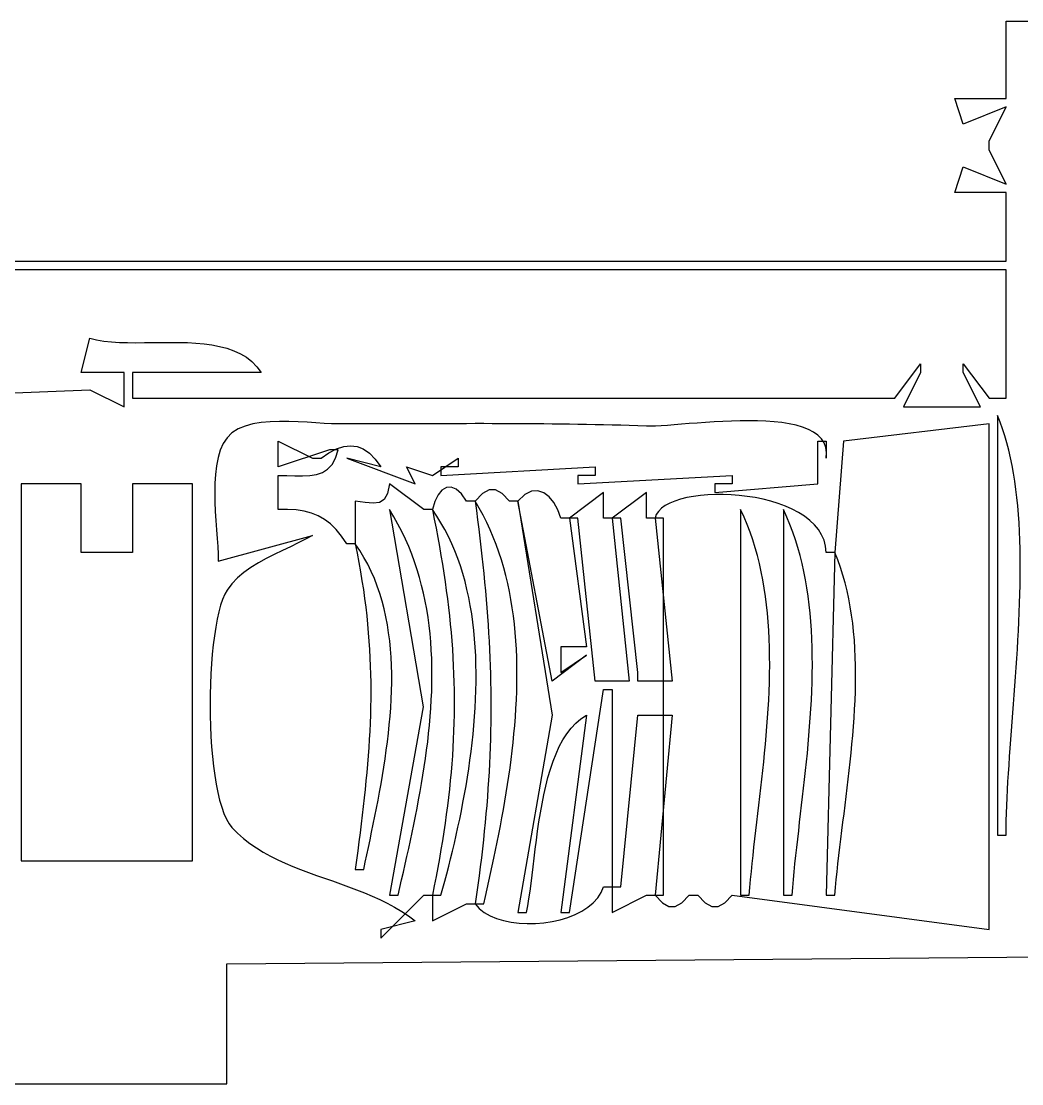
# Model space of a CAD drawing. Header units: metres. Extents: x 259 to 989, y 166 to 626.
# Drawn here: x 473 to 589.8, y 324 to 448 of the extents above; entities that cross this region are included whole.
import ezdxf

# ---------------------------------------------------------------- set-up
doc = ezdxf.new("R2010")
doc.units = ezdxf.units.M

msp = doc.modelspace()

# ---------------------------------------------------------------- linework, layer by layer
for p, q in [((588, 439), (588, 448)), ((588, 448), (615, 448)), ((583, 436), (582, 439)), ((582, 439), (588, 439)), ((588, 438), (583, 436)), ((586, 434), (588, 438)), ((586, 433), (586, 434)), ((588, 429), (586, 433)), ((582, 428), (583, 431)), ((583, 431), (588, 429)), ((588, 428), (582, 428)), ((588, 420), (588, 428)), ((454, 420), (588, 420)), ((588, 419), (393, 419)), ((588, 404), (588, 419)), ((480, 407), (481, 411)), ((481, 411), (481.8037, 410.8164)), ((481.8037, 410.8164), (482.653, 410.681)), ((482.653, 410.681), (483.5423, 410.587)), ((483.5423, 410.587), (484.4659, 410.5276)), ((484.4659, 410.5276), (485.4181, 410.4961)), ((485.4181, 410.4961), (486.3933, 410.4857)), ((486.3933, 410.4857), (487.3857, 410.4897)), ((487.3857, 410.4897), (488.3898, 410.5013)), ((488.3898, 410.5013), (489.3999, 410.5138)), ((489.3999, 410.5138), (490.4103, 410.5205)), ((490.4103, 410.5205), (491.4154, 410.5145)), ((491.4154, 410.5145), (492.4095, 410.4891)), ((492.4095, 410.4891), (493.3869, 410.4376)), ((493.3869, 410.4376), (494.342, 410.3532)), ((494.342, 410.3532), (495.2691, 410.2292)), ((495.2691, 410.2292), (496.1626, 410.0588)), ((496.1626, 410.0588), (497.0168, 409.8352)), ((497.0168, 409.8352), (497.8261, 409.5518)), ((497.8261, 409.5518), (498.5847, 409.2017)), ((498.5847, 409.2017), (499.2871, 408.7782)), ((499.2871, 408.7782), (499.9275, 408.2746)), ((499.9275, 408.2746), (500.5004, 407.6841)), ((575, 404), (578, 408)), ((578, 408), (578, 407)), ((583, 407), (583, 408)), ((583, 408), (586, 404)), ((485, 407), (480, 407)), ((485, 403), (485, 407)), ((501, 407), (486, 407)), ((486, 407), (486, 404)), ((500.5004, 407.6841), (501, 407)), ((578, 407), (576, 403)), ((585, 403), (583, 407)), ((456, 404), (481, 405)), ((481, 405), (485, 403)), ((486, 404), (575, 404)), ((576, 403), (585, 403)), ((586, 404), (588, 404)), ((587, 402), (587, 353)), ((587.3071, 401.2291), (587, 402)), ((499.1291, 400.7582), (498.3089, 400.4155)), ((500.0426, 401.0063), (499.1291, 400.7582)), ((501.0301, 401.172), (500.0426, 401.0063)), ((502.0717, 401.2679), (501.0301, 401.172)), ((503.1479, 401.3061), (502.0717, 401.2679)), ((504.239, 401.2991), (503.1479, 401.3061)), ((505.3254, 401.2592), (504.239, 401.2991)), ((506.3875, 401.1989), (505.3254, 401.2592)), ((507.4057, 401.1304), (506.3875, 401.1989)), ((508.3602, 401.0662), (507.4057, 401.1304)), ((509.2315, 401.0186), (508.3602, 401.0662)), ((510, 401), (509.2315, 401.0186)), ((510.9992, 401.0003), (510, 401)), ((511.9986, 401.0013), (510.9992, 401.0003)), ((512.9982, 401.003), (511.9986, 401.0013)), ((513.9978, 401.0053), (512.9982, 401.003)), ((514.9976, 401.0079), (513.9978, 401.0053)), ((515.9974, 401.0109), (514.9976, 401.0079)), ((516.9974, 401.0141), (515.9974, 401.0109)), ((517.9974, 401.0174), (516.9974, 401.0141)), ((518.9975, 401.0207), (517.9974, 401.0174)), ((519.9977, 401.024), (518.9975, 401.0207)), ((520.9979, 401.0271), (519.9977, 401.024)), ((521.9982, 401.0299), (520.9979, 401.0271)), ((522.9985, 401.0322), (521.9982, 401.0299)), ((523.9988, 401.0341), (522.9985, 401.0322)), ((524.9992, 401.0354), (523.9988, 401.0341)), ((525.9996, 401.0361), (524.9992, 401.0354)), ((527, 401.0359), (525.9996, 401.0361)), ((528.0004, 401.0348), (527, 401.0359)), ((529.0009, 401.0327), (528.0004, 401.0348)), ((530.0013, 401.0295), (529.0009, 401.0327)), ((531.0016, 401.0251), (530.0013, 401.0295)), ((532.002, 401.0194), (531.0016, 401.0251)), ((533.0023, 401.0123), (532.002, 401.0194)), ((534.0026, 401.0037), (533.0023, 401.0123)), ((535.0029, 400.9934), (534.0026, 401.0037)), ((536.003, 400.9815), (535.0029, 400.9934)), ((537.0031, 400.9677), (536.003, 400.9815)), ((538.0032, 400.952), (537.0031, 400.9677)), ((539.0031, 400.9343), (538.0032, 400.952)), ((540.003, 400.9145), (539.0031, 400.9343)), ((541.0028, 400.8925), (540.003, 400.9145)), ((542.0025, 400.8681), (541.0028, 400.8925)), ((543.002, 400.8413), (542.0025, 400.8681)), ((544.0015, 400.8119), (543.002, 400.8413)), ((545.0008, 400.78), (544.0015, 400.8119)), ((546, 400.7453), (545.0008, 400.78)), ((546.4877, 400.7408), (546, 400.7453)), ((547.0638, 400.7572), (546.4877, 400.7408)), ((547.7203, 400.7912), (547.0638, 400.7572)), ((548.4492, 400.8393), (547.7203, 400.7912)), ((549.2426, 400.8984), (548.4492, 400.8393)), ((550.0926, 400.965), (549.2426, 400.8984)), ((550.9912, 401.036), (550.0926, 400.965)), ((551.9305, 401.108), (550.9912, 401.036)), ((552.9026, 401.1777), (551.9305, 401.108)), ((553.8994, 401.2417), (552.9026, 401.1777)), ((554.9132, 401.2969), (553.8994, 401.2417)), ((555.9359, 401.3398), (554.9132, 401.2969)), ((556.9597, 401.3673), (555.9359, 401.3398)), ((557.9765, 401.3759), (556.9597, 401.3673)), ((558.9784, 401.3624), (557.9765, 401.3759)), ((559.9576, 401.3234), (558.9784, 401.3624)), ((560.9059, 401.2557), (559.9576, 401.3234)), ((561.8157, 401.156), (560.9059, 401.2557)), ((562.6788, 401.021), (561.8157, 401.156)), ((563.4873, 400.8473), (562.6788, 401.021)), ((564.2334, 400.6316), (563.4873, 400.8473)), ((564.909, 400.3707), (564.2334, 400.6316)), ((586, 401), (569, 399)), ((586, 342), (586, 401)), ((587.5918, 400.4354), (587.3071, 401.2291)), ((497.0277, 399.3966), (496.5862, 398.7192)), ((497.6019, 399.9657), (497.0277, 399.3966)), ((498.3089, 400.4155), (497.6019, 399.9657)), ((565.5063, 400.0613), (564.909, 400.3707)), ((566.0173, 399.7), (565.5063, 400.0613)), ((566.4341, 399.2835), (566.0173, 399.7)), ((566.7486, 398.8086), (566.4341, 399.2835)), ((587.8547, 399.6196), (587.5918, 400.4354)), ((588.0966, 398.7828), (587.8547, 399.6196)), ((496.5862, 398.7192), (496.2391, 397.9385)), ((503, 396), (503, 399)), ((503, 399), (507, 397)), ((508.9292, 397.6283), (509.8099, 398.0863)), ((509.8099, 398.0863), (510.6467, 398.3679)), ((510.6467, 398.3679), (511.4441, 398.4668)), ((511.4441, 398.4668), (512.2067, 398.3765)), ((512.2067, 398.3765), (512.939, 398.091)), ((512.939, 398.091), (513.6456, 397.6039)), ((566, 394), (566, 399)), ((566, 399), (567, 399)), ((566.9531, 398.2719), (566.7486, 398.8086)), ((567.0395, 397.6701), (566.9531, 398.2719)), ((567, 399), (567, 397)), ((569, 399), (568, 386)), ((588.318, 397.9258), (588.0966, 398.7828)), ((495.9767, 397.0691), (495.7897, 396.1253)), ((496.2391, 397.9385), (495.9767, 397.0691)), ((509, 398), (503, 396)), ((507, 397), (508, 397)), ((508, 397), (508.9292, 397.6283)), ((510, 398), (509, 398)), ((509.289, 396.261), (509.7012, 397.013)), ((509.7012, 397.013), (510, 398)), ((515, 396), (511, 397)), ((511, 397), (519, 394)), ((513.6456, 397.6039), (514.3311, 396.909)), ((514.3311, 396.909), (515, 396)), ((521, 395), (524, 397)), ((524, 397), (524, 396)), ((567, 397), (567.0395, 397.6701)), ((588.5198, 397.0495), (588.318, 397.9258)), ((588.7024, 396.1548), (588.5198, 397.0495)), ((495.7897, 396.1253), (495.6685, 395.1219)), ((508.1604, 395.3387), (508.7723, 395.7132)), ((508.7723, 395.7132), (509.289, 396.261)), ((519, 394), (518, 396)), ((518, 396), (521, 395)), ((524, 396), (522, 396)), ((522, 396), (522, 395)), ((522, 395), (540, 396)), ((540, 396), (540, 395)), ((588.8667, 395.2426), (588.7024, 396.1548)), ((495.6685, 395.1219), (495.6038, 394.0733)), ((503, 391), (503, 395)), ((503, 395), (503.9916, 394.9836)), ((503.9916, 394.9836), (504.9427, 394.9552)), ((504.9427, 394.9552), (505.8444, 394.9456)), ((505.8444, 394.9456), (506.6873, 394.9858)), ((506.6873, 394.9858), (507.4623, 395.1065)), ((507.4623, 395.1065), (508.1604, 395.3387)), ((540, 395), (538, 395)), ((538, 395), (538, 394)), ((538, 394), (556, 395)), ((556, 395), (556, 394)), ((589.0132, 394.3138), (588.8667, 395.2426)), ((473, 394), (473, 350)), ((480, 394), (473, 394)), ((480, 386), (480, 394)), ((493, 394), (486, 394)), ((486, 394), (486, 386)), ((493, 350), (493, 394)), ((495.6038, 394.0733), (495.5861, 392.994)), ((516, 394), (515.7564, 392.8904)), ((520, 391), (516, 394)), ((522.1186, 393.2878), (521.6607, 392.7403)), ((522.6387, 393.5935), (522.1186, 393.2878)), ((523.204, 393.6376), (522.6387, 393.5935)), ((523.7973, 393.4), (523.204, 393.6376)), ((524.4017, 392.8608), (523.7973, 393.4)), ((527.632, 393.3052), (526.864, 392.8701)), ((528.3679, 393.3052), (527.632, 393.3052)), ((529.1359, 392.8701), (528.3679, 393.3052)), ((532.5661, 393.1554), (531.7922, 392.7648)), ((533.3069, 393.2139), (532.5661, 393.1554)), ((533.9998, 392.9825), (533.3069, 393.2139)), ((556, 394), (554, 394)), ((554, 394), (554, 393)), ((554, 393), (566, 394)), ((589.1426, 393.3693), (589.0132, 394.3138)), ((589.2557, 392.4099), (589.1426, 393.3693)), ((495.5861, 392.994), (495.6058, 391.8985)), ((495.6058, 391.8985), (495.6537, 390.8015)), ((513.16, 391.8291), (512, 392)), ((512, 392), (512, 387)), ((514.8247, 391.8477), (514.0945, 391.7512)), ((515.3716, 392.2002), (514.8247, 391.8477)), ((515.7564, 392.8904), (515.3716, 392.2002)), ((521.2821, 391.971), (521, 391)), ((521.6607, 392.7403), (521.2821, 391.971)), ((525, 392), (524.4017, 392.8608)), ((526, 392), (525, 392)), ((526.864, 392.8701), (526, 392)), ((526, 392), (526.1462, 390.8994)), ((526.4795, 391.1843), (526, 392)), ((530, 392), (529.1359, 392.8701)), ((531, 392), (530, 392)), ((531.7922, 392.7648), (531, 392)), ((531, 392), (535, 367)), ((535, 371), (531, 392)), ((534.6303, 392.5032), (533.9998, 392.9825)), ((535.1836, 391.8183), (534.6303, 392.5032)), ((541, 393), (537, 390)), ((541, 390), (541, 393)), ((546, 393), (542, 390)), ((546, 390), (546, 393)), ((549.313, 392.0099), (548.716, 391.759)), ((549.9774, 392.2263), (549.313, 392.0099)), ((550.7018, 392.4077), (549.9774, 392.2263)), ((551.479, 392.5536), (550.7018, 392.4077)), ((552.3014, 392.6639), (551.479, 392.5536)), ((553.1618, 392.7379), (552.3014, 392.6639)), ((554.0528, 392.7753), (553.1618, 392.7379)), ((554.967, 392.7758), (554.0528, 392.7753)), ((555.8971, 392.7389), (554.967, 392.7758)), ((556.8357, 392.6641), (555.8971, 392.7389)), ((557.7754, 392.5512), (556.8357, 392.6641)), ((558.7089, 392.3997), (557.7754, 392.5512)), ((559.6288, 392.2092), (558.7089, 392.3997)), ((560.5277, 391.9793), (559.6288, 392.2092)), ((561.3984, 391.7095), (560.5277, 391.9793)), ((589.353, 391.4367), (589.2557, 392.4099)), ((495.6537, 390.8015), (495.7201, 389.7175)), ((504.0909, 391.0175), (503, 391)), ((505.0948, 390.9629), (504.0909, 391.0175)), ((506.0198, 390.8283), (505.0948, 390.9629)), ((506.8746, 390.606), (506.0198, 390.8283)), ((507.6676, 390.2884), (506.8746, 390.606)), ((514.0945, 391.7512), (513.16, 391.8291)), ((516, 391), (519.946, 368)), ((516.5104, 390.1567), (516, 391)), ((521, 391), (520, 391)), ((521, 391), (521.2214, 389.9091)), ((521.5149, 390.2444), (521, 391)), ((526.1462, 390.8994), (526.2866, 389.812)), ((526.9303, 390.3553), (526.4795, 391.1843)), ((535.645, 390.9698), (535.1836, 391.8183)), ((536, 390), (535.645, 390.9698)), ((547.4031, 390.8029), (547.1494, 390.4177)), ((547.7537, 391.1551), (547.4031, 390.8029)), ((548.1938, 391.4739), (547.7537, 391.1551)), ((548.716, 391.759), (548.1938, 391.4739)), ((557, 391), (557, 346)), ((557.3962, 390.1377), (557, 391)), ((562.2333, 391.3996), (561.3984, 391.7095)), ((562, 391), (562, 346)), ((562.3941, 390.1421), (562, 391)), ((563.0252, 391.049), (562.2333, 391.3996)), ((563.7667, 390.6574), (563.0252, 391.049)), ((564.4504, 390.2245), (563.7667, 390.6574)), ((589.4352, 390.4504), (589.353, 391.4367)), ((495.7201, 389.7175), (495.7956, 388.6609)), ((508.4071, 389.8677), (507.6676, 390.2884)), ((509.1017, 389.3362), (508.4071, 389.8677)), ((516.9887, 389.3035), (516.5104, 390.1567)), ((521.2214, 389.9091), (521.4328, 388.8306)), ((521.9983, 389.4683), (521.5149, 390.2444)), ((522.451, 388.6725), (521.9983, 389.4683)), ((526.2866, 389.812), (526.4212, 388.7372)), ((527.3531, 389.5136), (526.9303, 390.3553)), ((527.7485, 388.6596), (527.3531, 389.5136)), ((537, 390), (536, 390)), ((538, 390), (537, 390)), ((537, 390), (539, 375)), ((540, 371), (538, 390)), ((542, 390), (541, 390)), ((543, 390), (542, 390)), ((542, 390), (544, 371)), ((545, 372), (543, 390)), ((547, 390), (546, 390)), ((547.1494, 390.4177), (547, 390)), ((548, 390), (547, 390)), ((547, 390), (549, 371)), ((548, 346), (548, 390)), ((557.7636, 389.2619), (557.3962, 390.1377)), ((562.7594, 389.2703), (562.3941, 390.1421)), ((565.0689, 389.7496), (564.4504, 390.2245)), ((565.615, 389.2326), (565.0689, 389.7496)), ((589.5031, 389.452), (589.4352, 390.4504)), ((589.5572, 388.4424), (589.5031, 389.452)), ((495.7956, 388.6609), (495.8708, 387.6463)), ((509.7597, 388.6862), (509.1017, 389.3362)), ((510.3896, 387.91), (509.7597, 388.6862)), ((517.4357, 388.4407), (516.9887, 389.3035)), ((517.8521, 387.5686), (517.4357, 388.4407)), ((521.4328, 388.8306), (521.6341, 387.7638)), ((522.8736, 387.8578), (522.451, 388.6725)), ((526.4212, 388.7372), (526.5499, 387.6743)), ((528.1171, 387.7939), (527.7485, 388.6596)), ((558.1027, 388.3733), (557.7636, 389.2619)), ((558.4146, 387.4723), (558.1027, 388.3733)), ((563.0967, 388.385), (562.7594, 389.2703)), ((563.4069, 387.4869), (563.0967, 388.385)), ((566.0812, 388.6729), (565.615, 389.2326)), ((566.4601, 388.0702), (566.0812, 388.6729)), ((589.5983, 387.4224), (589.5572, 388.4424)), ((495.8708, 387.6463), (495.9363, 386.6883)), ((496, 385), (507, 388)), ((505.3296, 387.1182), (504.4212, 386.6799)), ((506.1947, 387.5559), (505.3296, 387.1182)), ((507, 388), (506.1947, 387.5559)), ((511, 387), (510.3896, 387.91)), ((512, 387), (511, 387)), ((512, 387), (512.2197, 385.9036)), ((512.5232, 386.2269), (512, 387)), ((518.2386, 386.6877), (517.8521, 387.5686)), ((521.6341, 387.7638), (521.8253, 386.7084)), ((523.2668, 387.0251), (522.8736, 387.8578)), ((523.6312, 386.1751), (523.2668, 387.0251)), ((526.5499, 387.6743), (526.6727, 386.6227)), ((528.4595, 386.917), (528.1171, 387.7939)), ((528.7764, 386.0294), (528.4595, 386.917)), ((558.7001, 386.5596), (558.4146, 387.4723)), ((563.6909, 386.5765), (563.4069, 387.4869)), ((566.7445, 387.4241), (566.4601, 388.0702)), ((566.9269, 386.7342), (566.7445, 387.4241)), ((589.627, 386.393), (589.5983, 387.4224)), ((486, 386), (480, 386)), ((495.9363, 386.6883), (495.9824, 385.8013)), ((495.9824, 385.8013), (496, 385)), ((502.5409, 385.7752), (501.6019, 385.2953)), ((503.4861, 386.2345), (502.5409, 385.7752)), ((504.4212, 386.6799), (503.4861, 386.2345)), ((512.2197, 385.9036), (512.4237, 384.8228)), ((513.0066, 385.4343), (512.5232, 386.2269)), ((518.596, 385.7984), (518.2386, 386.6877)), ((518.9249, 384.901), (518.596, 385.7984)), ((521.8253, 386.7084), (522.0065, 385.6635)), ((522.0065, 385.6635), (522.1776, 384.6288)), ((523.9676, 385.3087), (523.6312, 386.1751)), ((526.6727, 386.6227), (526.7895, 385.582)), ((529.0683, 385.1316), (528.7764, 386.0294)), ((558.9599, 385.6356), (558.7001, 386.5596)), ((563.9493, 385.6544), (563.6909, 386.5765)), ((564.1832, 384.7213), (563.9493, 385.6544)), ((567, 386), (566.9269, 386.7342)), ((568, 386), (567, 386)), ((568, 386), (567, 346)), ((568.3449, 385.1331), (568, 386)), ((589.644, 385.3551), (589.627, 386.393)), ((500.6859, 384.7882), (499.8093, 384.2471)), ((501.6019, 385.2953), (500.6859, 384.7882)), ((512.4237, 384.8228), (512.6121, 383.7565)), ((513.4512, 384.623), (513.0066, 385.4343)), ((513.8582, 383.7941), (513.4512, 384.623)), ((519.2262, 383.996), (518.9249, 384.901)), ((522.1776, 384.6288), (522.3386, 383.6035)), ((524.2766, 384.4268), (523.9676, 385.3087)), ((524.5589, 383.5302), (524.2766, 384.4268)), ((526.7895, 385.582), (526.9004, 384.5515)), ((526.9004, 384.5515), (527.0053, 383.5306)), ((529.3358, 384.2241), (529.0683, 385.1316)), ((559.1949, 384.7011), (558.9599, 385.6356)), ((559.406, 383.7564), (559.1949, 384.7011)), ((564.3933, 383.7777), (564.1832, 384.7213)), ((568.6591, 384.2517), (568.3449, 385.1331)), ((589.6499, 384.3095), (589.644, 385.3551)), ((498.9886, 383.6654), (498.2404, 383.0364)), ((499.8093, 384.2471), (498.9886, 383.6654)), ((512.6121, 383.7565), (512.7853, 382.704)), ((514.2287, 382.9483), (513.8582, 383.7941)), ((519.5005, 383.0837), (519.2262, 383.996)), ((522.3386, 383.6035), (522.4896, 382.5872)), ((524.8152, 382.6197), (524.5589, 383.5302)), ((527.0053, 383.5306), (527.104, 382.5188)), ((529.5797, 383.3074), (529.3358, 384.2241)), ((529.8005, 382.382), (529.5797, 383.3074)), ((559.5941, 382.8023), (559.406, 383.7564)), ((564.5804, 382.8243), (564.3933, 383.7777)), ((568.9437, 383.3565), (568.6591, 384.2517)), ((569.1996, 382.4481), (568.9437, 383.3565)), ((589.6313, 382.1991), (589.6454, 383.2572)), ((589.6454, 383.2572), (589.6499, 384.3095)), ((497.5812, 382.3533), (497.0277, 381.6095)), ((498.2404, 383.0364), (497.5812, 382.3533)), ((512.7853, 382.704), (512.9437, 381.6643)), ((514.564, 382.0867), (514.2287, 382.9483)), ((514.8651, 381.2101), (514.564, 382.0867)), ((519.7486, 382.1645), (519.5005, 383.0837)), ((519.9712, 381.2388), (519.7486, 382.1645)), ((522.4896, 382.5872), (522.6305, 381.5792)), ((525.0461, 381.6962), (524.8152, 382.6197)), ((527.104, 382.5188), (527.1967, 381.5154)), ((529.9988, 381.4485), (529.8005, 382.382)), ((559.7598, 381.8392), (559.5941, 382.8023)), ((564.7454, 381.8615), (564.5804, 382.8243)), ((569.4279, 381.5274), (569.1996, 382.4481)), ((589.6081, 381.136), (589.6313, 382.1991)), ((496.7608, 381.1223), (496.5122, 380.5314)), ((497.0277, 381.6095), (496.7608, 381.1223)), ((512.9437, 381.6643), (513.0875, 380.6367)), ((515.1332, 380.3194), (514.8651, 381.2101)), ((520.169, 380.3071), (519.9712, 381.2388)), ((522.6305, 381.5792), (522.7613, 380.579)), ((525.2524, 380.7605), (525.0461, 381.6962)), ((525.4347, 379.8134), (525.2524, 380.7605)), ((527.1967, 381.5154), (527.2833, 380.5199)), ((530.1752, 380.5074), (529.9988, 381.4485)), ((559.9042, 380.8678), (559.7598, 381.8392)), ((560.028, 379.8886), (559.9042, 380.8678)), ((564.8891, 380.89), (564.7454, 381.8615)), ((565.0124, 379.9104), (564.8891, 380.89)), ((569.6297, 380.5949), (569.4279, 381.5274)), ((589.5765, 380.0688), (589.6081, 381.136)), ((496.2822, 379.8445), (496.0709, 379.0693)), ((496.5122, 380.5314), (496.2822, 379.8445)), ((513.0875, 380.6367), (513.2172, 379.6203)), ((513.2172, 379.6203), (513.333, 378.6142)), ((515.3694, 379.4155), (515.1332, 380.3194)), ((520.3429, 379.3696), (520.169, 380.3071)), ((522.7613, 380.579), (522.8821, 379.586)), ((522.8821, 379.586), (522.9928, 378.5996)), ((525.5937, 378.8557), (525.4347, 379.8134)), ((527.2833, 380.5199), (527.3637, 379.5316)), ((527.3637, 379.5316), (527.4379, 378.5501)), ((530.3305, 379.5592), (530.1752, 380.5074)), ((530.4651, 378.6043), (530.3305, 379.5592)), ((560.1321, 378.9021), (560.028, 379.8886)), ((565.116, 378.9233), (565.0124, 379.9104)), ((569.806, 379.6513), (569.6297, 380.5949)), ((569.9577, 378.6975), (569.806, 379.6513)), ((589.5372, 378.9985), (589.5765, 380.0688)), ((495.8787, 378.2138), (495.7058, 377.2858)), ((496.0709, 379.0693), (495.8787, 378.2138)), ((513.333, 378.6142), (513.4352, 377.6175)), ((515.5749, 378.4994), (515.3694, 379.4155)), ((515.7509, 377.572), (515.5749, 378.4994)), ((520.4935, 378.4268), (520.3429, 379.3696)), ((520.6215, 377.4791), (520.4935, 378.4268)), ((522.9928, 378.5996), (523.0934, 377.6193)), ((525.7302, 377.8884), (525.5937, 378.8557)), ((527.4379, 378.5501), (527.5058, 377.5747)), ((530.5797, 377.6433), (530.4651, 378.6043)), ((560.2173, 377.909), (560.1321, 378.9021)), ((565.2009, 377.9293), (565.116, 378.9233)), ((570.086, 377.734), (569.9577, 378.6975)), ((589.4908, 377.9259), (589.5372, 378.9985)), ((495.7058, 377.2858), (495.5523, 376.293)), ((513.4352, 377.6175), (513.5243, 376.6295)), ((515.8985, 376.6342), (515.7509, 377.572)), ((520.7277, 376.5269), (520.6215, 377.4791)), ((523.0934, 377.6193), (523.184, 376.6444)), ((525.8446, 376.9122), (525.7302, 377.8884)), ((527.5058, 377.5747), (527.5675, 376.6049)), ((530.6749, 376.6768), (530.5797, 377.6433)), ((560.2844, 376.9097), (560.2173, 377.909)), ((565.2678, 376.9289), (565.2009, 377.9293)), ((570.1919, 376.7616), (570.086, 377.734)), ((589.4381, 376.852), (589.4908, 377.9259)), ((495.5523, 376.293), (495.4187, 375.2434)), ((513.5243, 376.6295), (513.6005, 375.6493)), ((516.0188, 375.6868), (515.8985, 376.6342)), ((520.8128, 375.5705), (520.7277, 376.5269)), ((523.184, 376.6444), (523.2645, 375.6745)), ((525.9379, 375.928), (525.8446, 376.9122)), ((526.0105, 374.9366), (525.9379, 375.928)), ((527.5675, 376.6049), (527.6228, 375.64)), ((530.7514, 375.7052), (530.6749, 376.6768)), ((560.3343, 375.905), (560.2844, 376.9097)), ((560.3679, 374.8953), (560.3343, 375.905)), ((565.3177, 375.9228), (565.2678, 376.9289)), ((565.3512, 374.9115), (565.3177, 375.9228)), ((570.2765, 375.7809), (570.1919, 376.7616)), ((570.3406, 374.7927), (570.2765, 375.7809)), ((589.3163, 374.7036), (589.3797, 375.7776)), ((589.3797, 375.7776), (589.4381, 376.852)), ((495.4187, 375.2434), (495.305, 374.1446)), ((513.6005, 375.6493), (513.6641, 374.6759)), ((513.6641, 374.6759), (513.7156, 373.7086)), ((516.1131, 374.7308), (516.0188, 375.6868)), ((516.1824, 373.7672), (516.1131, 374.7308)), ((520.8776, 374.6104), (520.8128, 375.5705)), ((520.9228, 373.6469), (520.8776, 374.6104)), ((523.2645, 375.6745), (523.3349, 374.7088)), ((523.3349, 374.7088), (523.3953, 373.7469)), ((526.0633, 373.9389), (526.0105, 374.9366)), ((527.6228, 375.64), (527.6718, 374.6794)), ((527.6718, 374.6794), (527.7144, 373.7227)), ((530.8098, 374.729), (530.7514, 375.7052)), ((530.8506, 373.7488), (530.8098, 374.729)), ((539, 375), (536, 375)), ((536, 375), (536, 372)), ((560.3859, 373.8811), (560.3679, 374.8953)), ((565.3694, 373.8957), (565.3512, 374.9115)), ((570.3855, 373.7977), (570.3406, 374.7927)), ((589.2484, 373.6309), (589.3163, 374.7036)), ((495.305, 374.1446), (495.2116, 373.0046)), ((513.7156, 373.7086), (513.7551, 372.7465)), ((516.2279, 372.7968), (516.1824, 373.7672)), ((520.9491, 372.6805), (520.9228, 373.6469)), ((523.3953, 373.7469), (523.4456, 372.7882)), ((526.0968, 372.9356), (526.0633, 373.9389)), ((527.7144, 373.7227), (527.7505, 372.7691)), ((530.8745, 372.765), (530.8506, 373.7488)), ((539, 374), (535, 371)), ((536, 372), (539, 374)), ((560.3892, 372.8632), (560.3859, 373.8811)), ((565.3729, 372.8759), (565.3694, 373.8957)), ((570.412, 372.7965), (570.3855, 373.7977)), ((589.1769, 372.5605), (589.2484, 373.6309)), ((495.2116, 373.0046), (495.1386, 371.8311)), ((513.7551, 372.7465), (513.7831, 371.7888)), ((516.2508, 371.8205), (516.2279, 372.7968)), ((520.9573, 371.7114), (520.9491, 372.6805)), ((523.4456, 372.7882), (523.4858, 371.8321)), ((526.1118, 371.9277), (526.0968, 372.9356)), ((527.7505, 372.7691), (527.7802, 371.8182)), ((530.8822, 371.7782), (530.8745, 372.765)), ((545, 371), (545, 372)), ((560.3787, 371.842), (560.3892, 372.8632)), ((565.3627, 371.8527), (565.3729, 372.8759)), ((570.4213, 371.7899), (570.412, 372.7965)), ((589.1024, 371.4932), (589.1769, 372.5605)), ((495.1386, 371.8311), (495.0864, 370.632)), ((513.7831, 371.7888), (513.7999, 370.8346)), ((513.7999, 370.8346), (513.8058, 369.883)), ((516.2332, 369.854), (516.2521, 370.8392)), ((516.2521, 370.8392), (516.2508, 371.8205)), ((520.948, 370.7402), (520.9573, 371.7114)), ((523.4858, 371.8321), (523.516, 370.878)), ((523.516, 370.878), (523.5361, 369.9253)), ((526.089, 369.9011), (526.109, 370.9159)), ((526.109, 370.9159), (526.1118, 371.9277)), ((527.7802, 371.8182), (527.8034, 370.8693)), ((527.8034, 370.8693), (527.82, 369.9219)), ((530.8511, 369.7976), (530.8742, 370.7889)), ((530.8742, 370.7889), (530.8822, 371.7782)), ((544, 371), (540, 371)), ((549, 371), (545, 371)), ((560.3196, 369.792), (560.3552, 370.818)), ((560.3552, 370.818), (560.3787, 371.842)), ((565.3042, 369.7985), (565.3395, 370.8267)), ((565.3395, 370.8267), (565.3627, 371.8527)), ((570.3924, 369.7632), (570.4144, 370.7786)), ((570.4144, 370.7786), (570.4213, 371.7899)), ((589.0255, 370.4299), (589.1024, 371.4932)), ((495.0864, 370.632), (495.0551, 369.4151)), ((513.8058, 369.883), (513.8011, 368.9332)), ((516.195, 368.8655), (516.2332, 369.854)), ((520.8802, 368.7928), (520.9221, 369.7672)), ((520.9221, 369.7672), (520.948, 370.7402)), ((523.5361, 369.9253), (523.5462, 368.9736)), ((526.0525, 368.8842), (526.089, 369.9011)), ((527.82, 369.9219), (527.8301, 368.9753)), ((530.8137, 368.8048), (530.8511, 369.7976)), ((537, 344), (541, 370)), ((541, 370), (542, 370)), ((542, 370), (542, 347)), ((560.2726, 368.7644), (560.3196, 369.792)), ((565.2577, 368.7687), (565.3042, 369.7985)), ((570.3562, 368.7445), (570.3924, 369.7632)), ((588.9469, 369.3716), (589.0255, 370.4299)), ((495.0551, 369.4151), (495.045, 368.1883)), ((513.8011, 368.9332), (513.7863, 367.9844)), ((516.1388, 367.8749), (516.195, 368.8655)), ((520.8231, 367.8173), (520.8802, 368.7928)), ((523.5462, 368.9736), (523.5461, 368.0221)), ((526.0002, 367.8659), (526.0525, 368.8842)), ((527.8301, 368.9753), (527.8335, 368.0291)), ((530.7624, 367.811), (530.8137, 368.8048)), ((560.2151, 367.7357), (560.2726, 368.7644)), ((565.2007, 367.7379), (565.2577, 368.7687)), ((570.3068, 367.7231), (570.3562, 368.7445)), ((588.7874, 367.2731), (588.8673, 368.319)), ((588.8673, 368.319), (588.9469, 369.3716)), ((495.045, 368.1883), (495.0564, 366.9592)), ((513.7863, 367.9844), (513.7615, 367.0356)), ((519.946, 368), (516, 346)), ((516.0657, 366.883), (516.1388, 367.8749)), ((520.7516, 366.8412), (520.8231, 367.8173)), ((523.536, 367.0703), (523.5159, 366.1177)), ((523.5461, 368.0221), (523.536, 367.0703)), ((525.9328, 366.8471), (526.0002, 367.8659)), ((527.8303, 367.0825), (527.8204, 366.135)), ((527.8335, 368.0291), (527.8303, 367.0825)), ((530.6979, 366.8168), (530.7624, 367.811)), ((560.148, 366.7067), (560.2151, 367.7357)), ((565.1342, 366.7067), (565.2007, 367.7379)), ((570.2454, 366.6998), (570.3068, 367.7231)), ((588.7077, 366.2349), (588.7874, 367.2731)), ((495.0564, 366.9592), (495.0895, 365.7359)), ((513.7271, 366.0861), (513.6835, 365.1349)), ((513.7615, 367.0356), (513.7271, 366.0861)), ((515.8735, 364.8988), (515.9769, 365.8906)), ((515.9769, 365.8906), (516.0657, 366.883)), ((520.568, 364.8888), (520.6663, 365.8649)), ((520.6663, 365.8649), (520.7516, 366.8412)), ((523.5159, 366.1177), (523.4857, 365.1636)), ((525.7553, 364.8114), (525.8509, 365.8287)), ((525.8509, 365.8287), (525.9328, 366.8471)), ((527.8204, 366.135), (527.8038, 365.1861)), ((530.5319, 364.829), (530.6209, 365.8226)), ((530.6209, 365.8226), (530.6979, 366.8168)), ((535, 367), (531, 344)), ((539, 367), (536, 344)), ((537.2096, 365.5064), (537.7576, 366.085)), ((537.7576, 366.085), (538.3536, 366.5848)), ((538.3536, 366.5848), (539, 367)), ((543, 347), (545, 367)), ((545, 367), (549, 367)), ((549, 367), (547, 346)), ((560.0721, 365.6778), (560.148, 366.7067)), ((565.0589, 365.6756), (565.1342, 366.7067)), ((570.173, 365.6753), (570.2454, 366.6998)), ((588.629, 365.2051), (588.7077, 366.2349)), ((495.0895, 365.7359), (495.1445, 364.526)), ((513.6835, 365.1349), (513.6311, 364.1813)), ((515.7567, 363.9084), (515.8735, 364.8988)), ((520.4574, 363.9132), (520.568, 364.8888)), ((523.4857, 365.1636), (523.4454, 364.2076)), ((525.6466, 363.7961), (525.7553, 364.8114)), ((527.8038, 365.1861), (527.7803, 364.2351)), ((530.4316, 363.8364), (530.5319, 364.829)), ((536.2472, 364.1364), (536.707, 364.8549)), ((536.707, 364.8549), (537.2096, 365.5064)), ((559.8972, 363.6226), (559.9882, 364.6495)), ((559.9882, 364.6495), (560.0721, 365.6778)), ((564.8854, 363.6163), (564.9757, 364.6453)), ((564.9757, 364.6453), (565.0589, 365.6756)), ((569.9992, 363.6253), (570.0906, 364.6502)), ((570.0906, 364.6502), (570.173, 365.6753)), ((588.552, 364.1848), (588.629, 365.2051)), ((495.1445, 364.526), (495.2217, 363.3374)), ((495.2217, 363.3374), (495.3213, 362.1779)), ((513.6311, 364.1813), (513.57, 363.2243)), ((515.6276, 362.9204), (515.7567, 363.9084)), ((520.3353, 362.9385), (520.4574, 363.9132)), ((523.4454, 364.2076), (523.3951, 363.2489)), ((525.5255, 362.7837), (525.6466, 363.7961)), ((527.7803, 364.2351), (527.7501, 363.2815)), ((530.3206, 362.8455), (530.4316, 363.8364)), ((535.446, 362.5219), (535.8277, 363.3568)), ((535.8277, 363.3568), (536.2472, 364.1364)), ((559.7999, 362.5975), (559.8972, 363.6226)), ((564.7888, 362.5893), (564.8854, 363.6163)), ((569.8998, 362.6012), (569.9992, 363.6253)), ((588.4773, 363.1747), (588.552, 364.1848)), ((495.3213, 362.1779), (495.4435, 361.0553)), ((513.5007, 362.2632), (513.4235, 361.297)), ((513.57, 363.2243), (513.5007, 362.2632)), ((515.4874, 361.9356), (515.6276, 362.9204)), ((520.2023, 361.9652), (520.3353, 362.9385)), ((523.3347, 362.2872), (523.2642, 361.3216)), ((523.3951, 363.2489), (523.3347, 362.2872)), ((525.3926, 361.775), (525.5255, 362.7837)), ((527.7131, 362.3246), (527.6691, 361.364)), ((527.7501, 363.2815), (527.7131, 362.3246)), ((530.1995, 361.8566), (530.3206, 362.8455)), ((535.0995, 361.6377), (535.446, 362.5219)), ((559.6972, 361.5748), (559.7999, 362.5975)), ((564.6868, 361.5648), (564.7888, 362.5893)), ((569.7936, 361.5787), (569.8998, 362.6012)), ((588.3376, 361.1891), (588.4056, 362.1759)), ((588.4056, 362.1759), (588.4773, 363.1747)), ((495.4435, 361.0553), (495.5887, 359.9775)), ((513.4235, 361.297), (513.3387, 360.325)), ((515.1781, 359.9794), (515.3371, 360.9549)), ((515.3371, 360.9549), (515.4874, 361.9356)), ((519.907, 360.024), (520.0593, 360.9935)), ((520.0593, 360.9935), (520.2023, 361.9652)), ((523.2642, 361.3216), (523.1837, 360.3518)), ((525.2487, 360.7708), (525.3926, 361.775)), ((527.6691, 361.364), (527.6183, 360.399)), ((529.9295, 359.8872), (530.0689, 360.8704)), ((530.0689, 360.8704), (530.1995, 361.8566)), ((534.7857, 360.71), (535.0995, 361.6377)), ((559.5899, 360.555), (559.6972, 361.5748)), ((564.5803, 360.5435), (564.6868, 361.5648)), ((569.6815, 360.5584), (569.7936, 361.5787)), ((588.2738, 360.2153), (588.3376, 361.1891)), ((495.5887, 359.9775), (495.757, 358.9523)), ((513.3387, 360.325), (513.2466, 359.3462)), ((515.0114, 359.0098), (515.1781, 359.9794)), ((519.746, 359.057), (519.907, 360.024)), ((523.1837, 360.3518), (523.0931, 359.3771)), ((524.9305, 358.7792), (525.0945, 359.7719)), ((525.0945, 359.7719), (525.2487, 360.7708)), ((527.6183, 360.399), (527.5605, 359.429)), ((529.7818, 358.9077), (529.9295, 359.8872)), ((534.2462, 358.7478), (534.5021, 359.7447)), ((534.5021, 359.7447), (534.7857, 360.71)), ((559.4788, 359.5388), (559.5899, 360.555)), ((564.47, 359.5258), (564.5803, 360.5435)), ((569.5646, 359.5411), (569.6815, 360.5584)), ((588.2151, 359.2554), (588.2738, 360.2153)), ((495.757, 358.9523), (495.9487, 357.9875)), ((513.2466, 359.3462), (513.1476, 358.3598)), ((514.8381, 358.0471), (515.0114, 359.0098)), ((519.5772, 358.0929), (519.746, 359.057)), ((522.9925, 358.3969), (522.8817, 357.4107)), ((523.0931, 359.3771), (522.9925, 358.3969)), ((524.7576, 357.7936), (524.9305, 358.7792)), ((527.4957, 358.4534), (527.4238, 357.4717)), ((527.5605, 359.429), (527.4957, 358.4534)), ((529.6266, 357.9324), (529.7818, 358.9077)), ((534.0153, 357.7252), (534.2462, 358.7478)), ((559.2488, 357.5192), (559.3648, 358.5267)), ((559.3648, 358.5267), (559.4788, 359.5388)), ((564.2415, 357.504), (564.3567, 358.5125)), ((564.3567, 358.5125), (564.47, 359.5258)), ((569.3204, 357.5181), (569.4439, 358.5274)), ((569.4439, 358.5274), (569.5646, 359.5411)), ((588.162, 358.3102), (588.2151, 359.2554)), ((495.9487, 357.9875), (496.164, 357.091)), ((513.0421, 357.365), (512.9303, 356.3609)), ((513.1476, 358.3598), (513.0421, 357.365)), ((514.6595, 357.0922), (514.8381, 358.0471)), ((519.2189, 356.1748), (519.4013, 357.132)), ((519.4013, 357.132), (519.5772, 358.0929)), ((522.8817, 357.4107), (522.761, 356.4179)), ((524.5764, 356.8158), (524.7576, 357.7936)), ((527.4238, 357.4717), (527.3449, 356.4833)), ((529.4643, 356.9617), (529.6266, 357.9324)), ((533.8071, 356.6826), (534.0153, 357.7252)), ((559.1315, 356.517), (559.2488, 357.5192)), ((564.1249, 356.5011), (564.2415, 357.504)), ((569.1952, 356.5138), (569.3204, 357.5181)), ((588.0756, 356.4679), (588.1153, 357.3808)), ((588.1153, 357.3808), (588.162, 358.3102)), ((496.164, 357.091), (496.4031, 356.2704)), ((496.4031, 356.2704), (496.6664, 355.5337)), ((512.9303, 356.3609), (512.8125, 355.3466)), ((514.2907, 355.2095), (514.4766, 356.146)), ((514.4766, 356.146), (514.6595, 357.0922)), ((519.0309, 355.2217), (519.2189, 356.1748)), ((522.761, 356.4179), (522.6301, 355.418)), ((524.3875, 355.8467), (524.5764, 356.8158)), ((527.3449, 356.4833), (527.2589, 355.4875)), ((529.1213, 355.0364), (529.2957, 355.9962)), ((529.2957, 355.9962), (529.4643, 356.9617)), ((533.6188, 355.626), (533.8071, 356.6826)), ((559.0138, 355.5206), (559.1315, 356.517)), ((564.008, 355.5042), (564.1249, 356.5011)), ((569.0693, 355.5153), (569.1952, 356.5138)), ((588.0435, 355.5724), (588.0756, 356.4679)), ((496.6664, 355.5337), (496.9541, 354.8887)), ((496.9541, 354.8887), (497.2663, 354.3432)), ((512.8125, 355.3466), (512.6891, 354.3213)), ((514.1029, 354.2835), (514.2907, 355.2095)), ((518.8379, 354.2731), (519.0309, 355.2217)), ((522.6301, 355.418), (522.4893, 354.4102)), ((523.9895, 353.938), (524.1916, 354.8871)), ((524.1916, 354.8871), (524.3875, 355.8467)), ((527.2589, 355.4875), (527.1658, 354.4839)), ((528.9417, 354.0827), (529.1213, 355.0364)), ((533.4481, 354.5613), (533.6188, 355.626)), ((558.8965, 354.5305), (559.0138, 355.5206)), ((563.8915, 354.514), (564.008, 355.5042)), ((568.9437, 354.5232), (569.0693, 355.5153)), ((588.005, 353.8376), (588.0197, 354.6954)), ((588.0197, 354.6954), (588.0435, 355.5724)), ((497.2663, 354.3432), (497.6034, 353.9051)), ((497.6033, 353.905), (498.2617, 353.2352)), ((512.6891, 354.3213), (512.5605, 353.2842)), ((513.9143, 353.369), (514.1029, 354.2835)), ((518.6407, 353.3293), (518.8379, 354.2731)), ((522.4893, 354.4102), (522.3383, 353.3941)), ((523.7817, 353), (523.9895, 353.938)), ((527.0655, 353.4718), (526.9579, 352.4507)), ((527.1658, 354.4839), (527.0655, 353.4718)), ((528.7577, 353.1358), (528.9417, 354.0827)), ((533.1489, 352.4313), (533.2923, 353.4945)), ((533.2923, 353.4945), (533.4481, 354.5613)), ((558.6667, 352.5717), (558.7806, 353.5474)), ((558.7806, 353.5474), (558.8965, 354.5305)), ((563.6631, 352.556), (563.7762, 353.5311)), ((563.7762, 353.5311), (563.8915, 354.514)), ((568.6978, 352.5612), (568.8195, 353.5383)), ((568.8195, 353.5383), (568.9437, 354.5232)), ((588, 353), (588.005, 353.8376)), ((498.2617, 353.2352), (498.9602, 352.6163)), ((498.9602, 352.6163), (499.6955, 352.044)), ((512.427, 352.2343), (512.2888, 351.1709)), ((512.5605, 353.2842), (512.427, 352.2343)), ((513.5393, 351.5779), (513.726, 352.4668)), ((513.726, 352.4668), (513.9143, 353.369)), ((518.2367, 351.4577), (518.4401, 352.3907)), ((518.4401, 352.3907), (518.6407, 353.3293)), ((522.1773, 352.3691), (522.0062, 351.3347)), ((522.3383, 353.3941), (522.1773, 352.3691)), ((523.5691, 352.0741), (523.7817, 353)), ((526.9579, 352.4507), (526.8431, 351.4199)), ((528.3785, 351.2641), (528.5697, 352.1961)), ((528.5697, 352.1961), (528.7577, 353.1358)), ((533.0155, 351.3776), (533.1489, 352.4313)), ((558.5558, 351.6042), (558.6667, 352.5717)), ((563.5529, 351.5893), (563.6631, 352.556)), ((568.5795, 351.5926), (568.6978, 352.5612)), ((587, 353), (588, 353)), ((499.6955, 352.044), (500.4646, 351.5143)), ((500.4646, 351.5143), (501.2645, 351.0232)), ((501.2645, 351.0232), (502.0921, 350.5665)), ((512.2888, 351.1709), (512.1463, 350.0931)), ((513.3553, 350.7032), (513.5393, 351.5779)), ((518.0313, 350.5308), (518.2367, 351.4577)), ((522.0062, 351.3347), (521.8251, 350.2902)), ((523.1317, 350.2617), (523.3522, 351.161)), ((523.3522, 351.161), (523.5691, 352.0741)), ((526.8431, 351.4199), (526.721, 350.3789)), ((528.1846, 350.3404), (528.3785, 351.2641)), ((532.8894, 350.3394), (533.0155, 351.3776)), ((558.4488, 350.6453), (558.5558, 351.6042)), ((563.4464, 350.6317), (563.5529, 351.5893)), ((568.4656, 350.6333), (568.5795, 351.5926)), ((473, 350), (493, 350)), ((502.0921, 350.5665), (502.9443, 350.1401)), ((502.9443, 350.1401), (503.8181, 349.74)), ((503.8181, 349.74), (504.7104, 349.3621)), ((512.1463, 350.0931), (512, 349)), ((513, 349), (513.1751, 349.8436)), ((513.1751, 349.8436), (513.3553, 350.7032)), ((517.8246, 349.6102), (518.0313, 350.5308)), ((521.8251, 350.2902), (521.6339, 349.235)), ((522.9084, 349.3769), (523.1317, 350.2617)), ((526.721, 350.3789), (526.5916, 349.327)), ((527.9886, 349.4254), (528.1846, 350.3404)), ((532.7681, 349.3226), (532.8894, 350.3394)), ((558.2494, 348.7556), (558.3463, 349.6955)), ((558.3463, 349.6955), (558.4488, 350.6453)), ((563.2482, 348.746), (563.3446, 349.6838)), ((563.3446, 349.6838), (563.4464, 350.6317)), ((568.2556, 348.7453), (568.3573, 349.684)), ((568.3573, 349.684), (568.4656, 350.6333)), ((504.7104, 349.3621), (505.6181, 349.0023)), ((505.6181, 349.0023), (506.5381, 348.6566)), ((506.5381, 348.6566), (507.4675, 348.3207)), ((512, 349), (513, 349)), ((517.4104, 347.7899), (517.6174, 348.6965)), ((517.6174, 348.6965), (517.8246, 349.6102)), ((521.6339, 349.235), (521.4326, 348.1686)), ((522.4558, 347.6543), (522.6829, 348.5075)), ((522.6829, 348.5075), (522.9084, 349.3769)), ((526.5916, 349.327), (526.4548, 348.2638)), ((527.5931, 347.6238), (527.7913, 348.5198)), ((527.7913, 348.5198), (527.9886, 349.4254)), ((532.6491, 348.333), (532.7681, 349.3226)), ((558.1588, 347.8259), (558.2494, 348.7556)), ((563.158, 347.819), (563.2482, 348.746)), ((568.1614, 347.8179), (568.2556, 348.7453)), ((507.4675, 348.3207), (508.4031, 347.9907)), ((508.4031, 347.9907), (509.3418, 347.6625)), ((509.3418, 347.6625), (510.2807, 347.3319)), ((510.2807, 347.3319), (511.2165, 346.9949)), ((517.2044, 346.891), (517.4104, 347.7899)), ((521.4326, 348.1686), (521.2213, 347.0905)), ((522.228, 346.8182), (522.4558, 347.6543)), ((526.4548, 348.2638), (526.3107, 347.1886)), ((527.3947, 346.7382), (527.5931, 347.6238)), ((532.4079, 346.4592), (532.5299, 347.3766)), ((532.5299, 347.3766), (532.6491, 348.333)), ((558.0754, 346.9072), (558.1588, 347.8259)), ((563.075, 346.9035), (563.158, 347.819)), ((568.0758, 346.9025), (568.1614, 347.8179)), ((511.2165, 346.9949), (512.1464, 346.6474)), ((512.1464, 346.6474), (513.0671, 346.2854)), ((513.0671, 346.2854), (513.9757, 345.9047)), ((515, 341), (520, 346)), ((516, 346), (517, 346)), ((517, 346), (517.2044, 346.891)), ((520, 346), (521, 346)), ((521.2213, 347.0905), (521, 346)), ((521, 346), (521, 343)), ((521, 346), (522, 346)), ((522, 346), (522.228, 346.8182)), ((526.159, 346.1009), (526, 345)), ((526.3107, 347.1886), (526.159, 346.1009)), ((527.1968, 345.8634), (527.3947, 346.7382)), ((532.2806, 345.5867), (532.4079, 346.4592)), ((540.3162, 345.6796), (540.7222, 346.3112)), ((540.7222, 346.3112), (541, 347)), ((541, 347), (542, 347)), ((542, 347), (542, 344)), ((542, 347), (543, 347)), ((542, 344), (546, 346)), ((546, 346), (547, 346)), ((547, 346), (547.864, 345.1297)), ((547, 346), (548, 346)), ((550.1359, 345.1297), (551, 346)), ((551, 346), (552, 346)), ((552, 346), (552.864, 345.1298)), ((555.1359, 345.1298), (556, 346)), ((556, 346), (586, 342)), ((557, 346), (558, 346)), ((558, 346), (558.0754, 346.9072)), ((562, 346), (563, 346)), ((563, 346), (563.075, 346.9035)), ((567, 346), (568, 346)), ((568, 346), (568.0758, 346.9025)), ((513.9757, 345.9047), (514.869, 345.5013)), ((514.869, 345.5013), (515.7441, 345.071)), ((515.7441, 345.071), (516.5978, 344.6098)), ((521, 343), (525, 345)), ((525, 345), (526, 345)), ((526, 345), (526.4769, 344.4662)), ((526, 345), (527, 345)), ((527, 345), (527.1968, 345.8634)), ((532, 344), (532.1455, 344.765)), ((532.1455, 344.765), (532.2806, 345.5867)), ((539.1722, 344.5915), (539.7952, 345.1061)), ((539.7952, 345.1061), (540.3162, 345.6796)), ((547.864, 345.1297), (548.632, 344.6946)), ((549.3679, 344.6946), (550.1359, 345.1297)), ((552.864, 345.1298), (553.632, 344.6947)), ((554.3679, 344.6947), (555.1359, 345.1298)), ((516.5978, 344.6098), (517.427, 344.1136)), ((517.427, 344.1136), (518.2288, 343.5784)), ((518.2288, 343.5784), (519, 343)), ((526.4769, 344.4662), (527.061, 344.004)), ((527.061, 344.004), (527.7392, 343.6123)), ((527.7392, 343.6123), (528.4985, 343.2906)), ((531, 344), (532, 344)), ((536, 344), (537, 344)), ((536.8218, 343.4083), (537.6724, 343.7418)), ((537.6724, 343.7418), (538.4602, 344.1364)), ((538.4602, 344.1364), (539.1722, 344.5915)), ((548.632, 344.6946), (549.3679, 344.6946)), ((553.632, 344.6947), (554.3679, 344.6947)), ((519, 343), (515, 342)), ((528.4985, 343.2906), (529.3258, 343.0379)), ((529.3258, 343.0379), (530.2079, 342.8534)), ((530.2079, 342.8534), (531.1319, 342.7365)), ((531.1319, 342.7365), (532.0846, 342.6863)), ((532.0846, 342.6863), (533.053, 342.702)), ((533.053, 342.702), (534.024, 342.7829)), ((534.024, 342.7829), (534.9845, 342.928)), ((534.9845, 342.928), (535.9215, 343.1368)), ((535.9215, 343.1368), (536.8218, 343.4083)), ((515, 342), (515, 341)), ((497, 338), (615, 339)), ((497, 324), (497, 338)), ((447, 324), (497, 324))]:
    msp.add_line(p, q)

doc.saveas('drawing.dxf')
